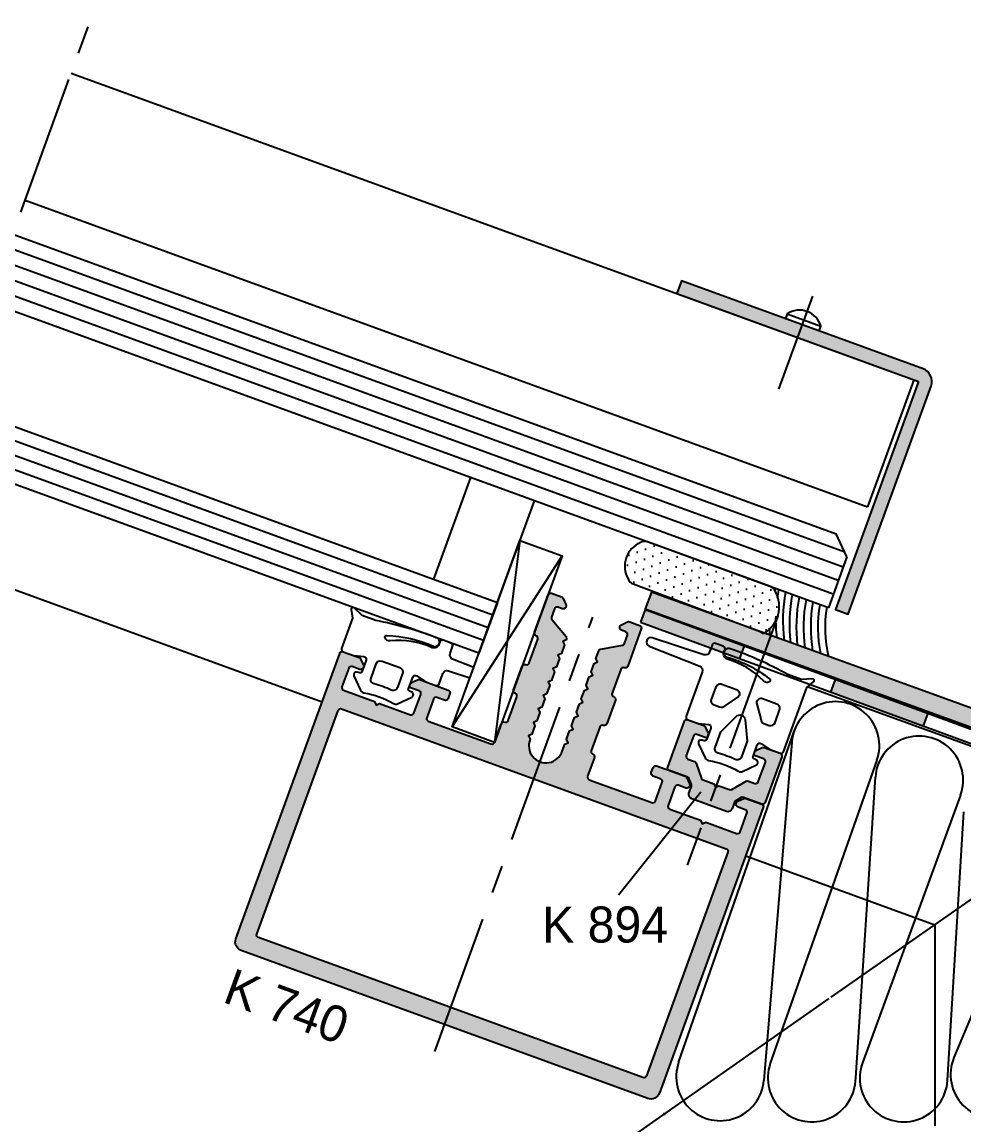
# Model space of a CAD drawing. Header units: millimetres. Extents: x -153 to 2280, y 0 to 724.
# Drawn here: x 1882.1 to 1934.3, y 485.1 to 546.2 of the extents above; entities that cross this region are included whole.
import ezdxf
from ezdxf.enums import TextEntityAlignment as Align

# ---------------------------------------------------------------- set-up
doc = ezdxf.new("R2010")
doc.units = ezdxf.units.MM
doc.header["$LTSCALE"] = 0.025
doc.header["$MEASUREMENT"] = 0
doc.linetypes.add('CENTER', pattern=[2, 1.25, -0.25, 0.25, -0.25])
for name, color, linetype in [('ASSI', 1, 'CENTER'), ('FILL', 253, 'Continuous'), ('FINE', 7, 'Continuous'), ('GOMMA', 80, 'Continuous'), ('GROSSA', 8, 'Continuous'), ('TESTO', 2, 'Continuous'), ('TRATTEGGI', 140, 'Continuous'), ('VETRO', 140, 'Continuous'), ('VITERIA', 40, 'Continuous')]:
    doc.layers.add(name, color=color, linetype=linetype)
doc.styles.add('Aluk Text', font='GOTHIC.TTF')

msp = doc.modelspace()

# ---------------------------------------------------------------- hatches: boundary and pattern name
at = {"layer": 'FILL'}
h = msp.add_hatch(color=256, dxfattribs=at)
edge = h.paths.add_edge_path()
edge.add_line((1931.814446099061, 526.2894220679142), (1927.214593763752, 513.6514316438299))
edge.add_line((1927.214593763752, 513.6514316438299), (1927.919363229342, 513.3949165363356))
edge.add_line((1927.919363229342, 513.3949165363356), (1932.51921556465, 526.0329069604202))
edge.add_arc((1931.814446099061, 526.2894220679143), 0.7500000000000399, 340.0000000000022, 430.0000000000036)
edge.add_line((1932.070961206555, 526.9941915335038), (1918.680341360356, 531.8679785758947))
edge.add_line((1918.680341360356, 531.8679785758947), (1918.423826252862, 531.163209110305))
edge.add_line((1918.423826252862, 531.163209110305), (1931.814446099061, 526.2894220679142))
h = msp.add_hatch(dxfattribs=at)
h.set_pattern_fill('DOTS', color=256, scale=8, angle=20, style=0)
h.set_pattern_definition([(20, (744.453742199094, 630.4080862670376), (0.06391308353364275, 0.5553513462243714), [0, -0.5])])
edge = h.paths.add_edge_path()
edge.add_line((1915.987851244774, 515.0633375945101), (1923.04463038039, 512.4185952281179))
edge.add_arc((1923.204353446351, 512.5111851427416), 0.1846194737557943, 210.1004542263171, 289.8995457736939)
edge.add_arc((1922.397760581761, 513.8025939313734), 1.70357017517831, 300.6877381092516, 389.384691355501)
edge.add_arc((1923.452081695076, 514.4825758106791), 0.4574642976632673, 19.92651458653392, 69.9999999999584)
edge.add_line((1923.60854369973, 514.9124516354663), (1916.796620858905, 517.3917887876445))
edge.add_arc((1916.640158854252, 516.9619129628572), 0.4574642976632607, 70.00000000002089, 120.0734854134452)
edge.add_arc((1916.945323691967, 516.0431712080084), 1.419092763202746, 112.1221294447426, 209.8286729753162)
edge.add_arc((1916.144313249427, 515.4932134192987), 0.4574642976646396, 199.9265145866477, 250.0000000000723)
h = msp.add_hatch(color=256, dxfattribs=at)
edge = h.paths.add_edge_path(flags=16)
edge.add_arc((1921.106808437789, 500.2328044380552), 0.149999999999965, -20.000000000005286, 69.99999999999972, ccw=False)
edge.add_line((1921.247762330907, 500.1815014165563), (1916.733096439008, 487.7775588221824))
edge.add_arc((1916.59214254589, 487.8288618436813), 0.1500000000000281, 249.99999999999, 339.99999999999693, ccw=False)
edge.add_line((1916.540839524391, 487.6879079505634), (1895.209817032551, 495.451765204056))
edge.add_arc((1895.26112005405, 495.5927190971738), 0.1499999999999553, 159.9999999999807, 249.99999999997812, ccw=False)
edge.add_line((1895.120166160932, 495.6440221186728), (1899.634832052831, 508.0479647130468))
edge.add_arc((1899.775785945949, 507.9966616915479), 0.1499999999999881, 69.9999999999863, 159.9999999999914, ccw=False)
edge.add_line((1899.827088967448, 508.1376155846658), (1921.158111459288, 500.3737583311731))
edge = h.paths.add_edge_path()
edge.add_line((1893.958160446984, 495.3752420584877), (1899.721199862022, 511.2090627187301))
edge.add_arc((1899.86215375514, 511.1577596972313), 0.1499999999999668, 69.99999999999721, 160.0000000000057, ccw=False)
edge.add_line((1899.913456776639, 511.2987135903492), (1900.794764383226, 510.9779438543191))
edge.add_arc((1900.743461361727, 510.8369899612013), 0.1499999999998654, 25.000000000011823, 70.00000000000898, ccw=False)
edge.add_line((1900.879407529783, 510.9003827004623), (1901.036076632178, 510.5644047261457))
edge.add_arc((1900.900130464122, 510.5010119868846), 0.1499999999998891, -19.999999999971124, 25.000000000031378, ccw=False)
edge.add_line((1901.04108435724, 510.4497089653859), (1901.028132750203, 510.414124717506))
edge.add_arc((1900.887178857085, 510.4654277390047), 0.1499999999999583, 249.9999999999902, 339.9999999999988, ccw=False)
edge.add_line((1900.835875835587, 510.3244738458869), (1900.413014156233, 510.4783829103835))
edge.add_arc((1900.361711134734, 510.3374290172655), 0.1500000000000439, 70.00000000002802, 160.0000000000322)
edge.add_line((1900.220757241616, 510.3887320387643), (1899.844535083958, 509.3550701558997))
edge.add_arc((1899.985488977076, 509.3037671344009), 0.1499999999999383, 159.999999999996, 250.000000000008)
edge.add_line((1899.934185955577, 509.1628132412831), (1901.649864711611, 508.5383572425237))
edge.add_line((1901.649864711611, 508.5383572425237), (1901.73877586013, 508.346369565097))
edge.add_line((1901.73877586013, 508.346369565097), (1901.930293051647, 508.436289673906))
edge.add_line((1901.930293051647, 508.436289673906), (1903.645971807681, 507.8118336751467))
edge.add_arc((1903.69727482918, 507.9527875682646), 0.1499999999999687, 249.99999999998, 339.9999999999895)
edge.add_line((1903.838228722298, 507.9014845467657), (1904.214450879956, 508.9351464296302))
edge.add_arc((1904.073496986838, 508.9864494511291), 0.1500000000000476, 339.9999999999765, 429.9999999999696)
edge.add_line((1904.124800008337, 509.1274033442471), (1903.701938328983, 509.2813124087436))
edge.add_arc((1903.753241350482, 509.4222663018614), 0.1499999999999601, 159.9999999999937, 250.0000000000048, ccw=False)
edge.add_line((1903.612287457365, 509.4735693233603), (1903.625239064402, 509.5091535712402))
edge.add_arc((1903.766192957519, 509.4578505497415), 0.1499999999998302, 115.0000000000004, 159.9999999999983, ccw=False)
edge.add_line((1903.702800218258, 509.5937967177967), (1904.038778192575, 509.7504658201921))
edge.add_arc((1904.102170931836, 509.6145196521366), 0.1499999999999943, 69.9999999999742, 114.9999999999828, ccw=False)
edge.add_line((1904.153473953335, 509.7554735452544), (1905.739551025511, 509.1781887017299))
edge.add_arc((1905.688248004013, 509.0372348086121), 0.1499999999999686, -20.000000000000284, 70.00000000001182, ccw=False)
edge.add_line((1905.829201897131, 508.9859317871133), (1905.726595854133, 508.7040240008774))
edge.add_arc((1905.585641961015, 508.7553270223763), 0.1499999999999225, 250.0000000000285, 340.0000000000285, ccw=False)
edge.add_line((1905.534338939516, 508.6143731292584), (1905.111477260162, 508.768282193755))
edge.add_arc((1905.060174238663, 508.6273283006371), 0.149999999999948, 69.99999999998582, 159.9999999999928)
edge.add_line((1904.919220345545, 508.678631322136), (1904.542998187887, 507.6449694392715))
edge.add_arc((1904.683952081005, 507.5936664177726), 0.1499999999999747, 159.9999999999895, 250.0000000000015)
edge.add_line((1904.632649059506, 507.4527125246548), (1908.109511756414, 506.1872379943498))
edge.add_arc((1908.160814777913, 506.3281918874676), 0.1499999999999529, 249.9999999999807, 339.9999999999807)
edge.add_line((1908.301768671031, 506.2768888659688), (1908.677990828689, 507.3105507488334))
edge.add_arc((1908.818944721807, 507.2592477273345), 0.149999999999982, 70.00000000000671, 160.0000000000136, ccw=False)
edge.add_arc((1908.921550764805, 507.5411555135703), 0.1499999999999796, 249.9999999999845, 339.9999999999825)
edge.add_line((1909.062504657923, 507.4898524920713), (1909.540755584502, 508.8038361136797))
edge.add_arc((1909.399801691384, 508.8551391351785), 0.1500000000000099, 340.0000000000002, 429.9999999999932)
edge.add_arc((1909.502407734381, 509.1370469214143), 0.1499999999999601, 160.0000000000048, 250.0000000000048, ccw=False)
edge.add_line((1909.361453841263, 509.1883499429131), (1909.840282041919, 510.5039196120135))
edge.add_arc((1909.981235935037, 510.4526165905147), 0.149999999999948, 69.99999999997891, 159.9999999999858, ccw=False)
edge.add_arc((1910.083841978035, 510.7345243767504), 0.1500000000000135, 250.0000000000122, 340.0000000000104)
edge.add_line((1910.224795871153, 510.6832213552516), (1910.703624071809, 511.9987910243518))
edge.add_arc((1910.562670178691, 512.0500940458506), 0.1500000000000646, 339.9999999999905, 429.9999999999784)
edge.add_arc((1910.665276221689, 512.3320018320865), 0.149999999999965, 159.9999999999946, 249.99999999999972, ccw=False)
edge.add_line((1910.524322328571, 512.3833048535853), (1911.277312589369, 514.4521285921965))
edge.add_line((1911.277312589369, 514.4521285921965), (1911.277223906955, 514.4521608699572))
edge.add_arc((1911.421082510405, 514.3948083608341), 0.1548696487026442, 71.85579808221439, 158.2641758462279, ccw=False)
edge.add_line((1911.469310410487, 514.5419772357462), (1912.021725599799, 514.3409145498803))
edge.add_arc((1911.9704225783, 514.1999606567622), 0.1500000000001629, 25.000000000035584, 69.99999999999841, ccw=False)
edge.add_line((1912.106368746356, 514.2633533960235), (1912.263037848751, 513.927375421707))
edge.add_arc((1912.106593292493, 513.8544241270474), 0.1726174689163824, -104.68393617731891, 25.000000000004093, ccw=False)
edge.add_line((1912.062837052159, 513.687444541448), (1911.827913896963, 513.7729495772794))
edge.add_arc((1911.776610875464, 513.6319956841616), 0.1499999999999675, 69.9999999999654, 159.9999999999826)
edge.add_line((1911.635656982346, 513.6832987056605), (1911.469967153702, 513.2280696428261))
edge.add_arc((1911.61092104682, 513.1767666213273), 0.1500000000000038, 160.0000000000224, 220.0000000000365)
edge.add_line((1911.496014380352, 513.0803484798741), (1912.275352939269, 512.1515689524376))
edge.add_line((1912.275352939269, 512.1515689524376), (1912.301400165919, 512.0038477894858))
edge.add_line((1912.301400165919, 512.0038477894858), (1912.285169727267, 511.9592550257829))
edge.add_line((1912.285169727267, 511.9592550257828), (1912.09291281265, 511.8696041541638))
edge.add_line((1912.09291281265, 511.8696041541638), (1912.18256368427, 511.677347239547))
edge.add_line((1912.18256368427, 511.677347239547), (1912.01255391269, 511.2102492310446))
edge.add_line((1912.01255391269, 511.2102492310446), (1911.820296998073, 511.1205983594256))
edge.add_line((1911.820296998073, 511.1205983594256), (1911.909947869692, 510.9283414448088))
edge.add_line((1911.909947869692, 510.9283414448088), (1911.740647898746, 510.4631935975198))
edge.add_line((1911.740647898746, 510.4631935975198), (1911.548390984129, 510.3735427259007))
edge.add_line((1911.548390984129, 510.3735427259007), (1911.638041855748, 510.1812858112841))
edge.add_line((1911.638041855748, 510.1812858112841), (1911.468741884802, 509.716137963995))
edge.add_line((1911.468741884802, 509.716137963995), (1911.276484970185, 509.626487092376))
edge.add_line((1911.276484970185, 509.626487092376), (1911.366135841804, 509.4342301777592))
edge.add_line((1911.366135841804, 509.4342301777592), (1911.196835870858, 508.9690823304702))
edge.add_line((1911.196835870858, 508.9690823304702), (1911.004578956241, 508.8794314588512))
edge.add_line((1911.004578956241, 508.8794314588512), (1911.09422982786, 508.6871745442344))
edge.add_line((1911.09422982786, 508.6871745442344), (1910.924929856914, 508.2220266969454))
edge.add_line((1910.924929856914, 508.2220266969454), (1910.732672942297, 508.1323758253264))
edge.add_line((1910.732672942297, 508.1323758253264), (1910.822323813916, 507.9401189107097))
edge.add_line((1910.822323813916, 507.9401189107097), (1910.65302384297, 507.4749710634206))
edge.add_line((1910.65302384297, 507.4749710634206), (1910.460766928353, 507.3853201918016))
edge.add_line((1910.460766928353, 507.3853201918016), (1910.550417799972, 507.1930632771848))
edge.add_line((1910.550417799972, 507.1930632771848), (1910.381117829026, 506.7279154298958))
edge.add_line((1910.381117829026, 506.7279154298958), (1910.188860914409, 506.6382645582768))
edge.add_line((1910.188860914409, 506.6382645582768), (1910.278883670075, 506.4452101357476))
edge.add_arc((1911.159642198998, 506.0883697512668), 0.9503002926792969, 157.9446100080815, 342.0553899919108)
edge.add_line((1912.063714953589, 505.7955846753614), (1912.199880772494, 506.1696971881037))
edge.add_line((1912.199880772494, 506.1696971881037), (1912.39213768711, 506.2593480597227))
edge.add_line((1912.39213768711, 506.2593480597227), (1912.302486815491, 506.4516049743394))
edge.add_line((1912.302486815491, 506.4516049743394), (1912.471786786438, 506.9167528216284))
edge.add_line((1912.471786786438, 506.9167528216284), (1912.664043701054, 507.0064036932474))
edge.add_line((1912.664043701054, 507.0064036932475), (1912.574392829435, 507.1986606078642))
edge.add_line((1912.574392829435, 507.1986606078642), (1912.743692800381, 507.6638084551532))
edge.add_line((1912.743692800381, 507.6638084551532), (1912.935949714998, 507.7534593267723))
edge.add_line((1912.935949714998, 507.7534593267723), (1912.846298843379, 507.9457162413891))
edge.add_line((1912.846298843379, 507.9457162413891), (1913.015598814325, 508.4108640886781))
edge.add_line((1913.015598814325, 508.4108640886781), (1913.207855728942, 508.5005149602971))
edge.add_line((1913.207855728942, 508.5005149602971), (1913.118204857323, 508.6927718749138))
edge.add_line((1913.118204857323, 508.6927718749138), (1913.287504828269, 509.1579197222028))
edge.add_line((1913.287504828269, 509.1579197222028), (1913.479761742886, 509.2475705938218))
edge.add_line((1913.479761742886, 509.2475705938218), (1913.390110871267, 509.4398275084387))
edge.add_line((1913.390110871267, 509.4398275084386), (1913.559410842213, 509.9049753557276))
edge.add_line((1913.559410842213, 509.9049753557277), (1913.75166775683, 509.9946262273467))
edge.add_line((1913.75166775683, 509.9946262273467), (1913.662016885211, 510.1868831419634))
edge.add_line((1913.662016885211, 510.1868831419634), (1913.831316856157, 510.6520309892525))
edge.add_line((1913.831316856157, 510.6520309892525), (1914.023573770774, 510.7416818608716))
edge.add_line((1914.023573770774, 510.7416818608716), (1913.933922899155, 510.9339387754882))
edge.add_line((1913.933922899155, 510.9339387754882), (1914.086816145412, 511.354009517167))
edge.add_arc((1914.22777003853, 511.3027064956682), 0.1500000000000488, 100.00000000003888, 160.0000000000229, ccw=False)
edge.add_line((1914.20172281188, 511.45042765862), (1915.395738756613, 511.6609648850726))
edge.add_arc((1915.369691529963, 511.8086860480244), 0.1499999999998509, 280.000000000003, 340.0000000000466)
edge.add_line((1915.510645423081, 511.7573830265256), (1915.676335251726, 512.21261208936))
edge.add_arc((1915.535381358608, 512.2639151108589), 0.1499999999999953, 340.0000000000155, 430.0000000000155)
edge.add_line((1915.586684380107, 512.4048690039767), (1915.35176122491, 512.4903740398082))
edge.add_arc((1915.426988519144, 512.6464098922274), 0.1732233616979954, 115.42337010285709, 244.2605660744428, ccw=False)
edge.add_line((1915.352623114185, 512.8028583488615), (1915.688601088502, 512.9595274512567))
edge.add_arc((1915.751993827763, 512.8235812832011), 0.1500000000001291, 70.00000000001182, 114.99999999996481, ccw=False)
edge.add_line((1915.803296849261, 512.964535176319), (1916.355712038574, 512.763472490453))
edge.add_arc((1916.304302504709, 512.6222259570497), 0.1503114212912097, -19.883438616866783, 69.99999999555678, ccw=False)
edge.add_line((1916.445653332279, 512.5711038784932), (1915.692631742893, 510.5021940652942))
edge.add_arc((1915.551677849775, 510.553497086793), 0.1499999999999614, 249.9999999999826, 339.99999999998766, ccw=False)
edge.add_arc((1915.449071806778, 510.2715893005573), 0.1500000000000038, 70.00000000002245, 160.0000000000224)
edge.add_line((1915.30811791366, 510.3228923220561), (1914.829289713004, 509.0073226529558))
edge.add_arc((1914.970243606122, 508.956019631457), 0.1499999999999735, 160.0000000000067, 250.0000000000085)
edge.add_arc((1914.867637563124, 508.6741118452213), 0.149999999999965, -20.000000000007276, 69.99999999999972, ccw=False)
edge.add_line((1915.008591456242, 508.6228088237224), (1914.529763255586, 507.307239154622))
edge.add_arc((1914.388809362468, 507.3585421761209), 0.1499999999999832, 250.0000000000034, 339.9999999999965, ccw=False)
edge.add_arc((1914.28620331947, 507.0766343898852), 0.1499999999999516, 69.99999999999787, 159.9999999999979)
edge.add_line((1914.145249426352, 507.127937411384), (1913.666998499774, 505.8139537897756))
edge.add_arc((1913.807952392892, 505.7626507682768), 0.1499999999999516, 159.9999999999979, 249.9999999999978)
edge.add_arc((1913.705346349894, 505.4807429820411), 0.1499999999999832, -19.999999999996476, 69.99999999999648, ccw=False)
edge.add_line((1913.846300243012, 505.4294399605423), (1913.470078085353, 504.3957780776776))
edge.add_arc((1913.611031978471, 504.3444750561788), 0.1499999999999516, 159.9999999999979, 249.9999999999978)
edge.add_line((1913.559728956972, 504.2035211630609), (1917.03659165388, 502.9380466327559))
edge.add_arc((1917.087894675379, 503.0790005258738), 0.1499999999999565, 249.9999999999928, 339.9999999999997)
edge.add_line((1917.228848568497, 503.0276975043749), (1917.605070726155, 504.0613593872396))
edge.add_arc((1917.464116833037, 504.1126624087384), 0.150000000000005, 340.0000000000053, 429.9999999999863)
edge.add_line((1917.515419854537, 504.2536163018563), (1917.092558175183, 504.4075253663528))
edge.add_arc((1917.143861196681, 504.5484792594707), 0.1499999999999832, 160.0000000000016, 249.9999999999965, ccw=False)
edge.add_line((1917.002907303564, 504.5997822809695), (1917.105513346561, 504.8816900672053))
edge.add_arc((1917.246467239679, 504.8303870457064), 0.1500000000000196, 69.99999999997277, 159.99999999999, ccw=False)
edge.add_line((1917.297770261178, 504.9713409388243), (1918.883847333355, 504.3940560952999))
edge.add_arc((1918.832544311856, 504.2531022021819), 0.1500000000000974, 24.99999999997658, 69.99999999997192, ccw=False)
edge.add_line((1918.968490479911, 504.316494941443), (1919.125159582307, 503.9805169671265))
edge.add_arc((1918.989213414251, 503.9171242278654), 0.1499999999999144, -19.99999999996129, 25.000000000032912, ccw=False)
edge.add_line((1919.130167307369, 503.8658212063667), (1919.117215700332, 503.8302369584868))
edge.add_arc((1918.976261807214, 503.8815399799856), 0.1499999999999735, 249.99999999999972, 340.0000000000067, ccw=False)
edge.add_line((1918.924958785715, 503.7405860868678), (1918.502097106362, 503.8944951513644))
edge.add_arc((1918.450794084863, 503.7535412582464), 0.1500000000000354, 70.00000000002107, 160.0000000000141)
edge.add_line((1918.309840191745, 503.8048442797452), (1917.933618034087, 502.7711823968807))
edge.add_arc((1918.074571927204, 502.7198793753819), 0.1500000000000221, 160.0000000000192, 250.0000000000243)
edge.add_line((1918.023268905706, 502.578925482264), (1919.73894766174, 501.9544694835047))
edge.add_line((1919.73894766174, 501.9544694835047), (1919.827858810259, 501.762481806078))
edge.add_line((1919.827858810259, 501.7624818060779), (1920.019376001776, 501.852401914887))
edge.add_line((1920.019376001776, 501.852401914887), (1921.73505475781, 501.2279459161276))
edge.add_arc((1921.786357779309, 501.3688998092454), 0.1499999999999577, 249.9999999999756, 339.9999999999909)
edge.add_line((1921.927311672427, 501.3175967877465), (1922.303533830085, 502.3512586706111))
edge.add_arc((1922.162579936967, 502.40256169211), 0.150000000000016, 339.9999999999779, 429.9999999999831)
edge.add_line((1922.213882958466, 502.5435155852279), (1921.791021279112, 502.6974246497244))
edge.add_arc((1921.842324300611, 502.8383785428423), 0.1500000000000476, 159.9999999999835, 249.99999999997658, ccw=False)
edge.add_line((1921.701370407493, 502.8896815643412), (1921.71432201453, 502.9252658122211))
edge.add_arc((1921.855275907648, 502.8739627907222), 0.1499999999999359, 114.99999999996271, 159.9999999999668, ccw=False)
edge.add_line((1921.791883168387, 503.0099089587777), (1922.127861142704, 503.1665780611728))
edge.add_arc((1922.191253881965, 503.0306318931173), 0.150000000000099, 70.00000000003541, 115.00000000003001, ccw=False)
edge.add_line((1922.242556903464, 503.1715857862353), (1923.123864510051, 502.8508160502051))
edge.add_arc((1923.072561488552, 502.7098621570873), 0.1499999999999735, -20.000000000000284, 70.00000000000671, ccw=False)
edge.add_line((1923.21351538167, 502.6585591355885), (1917.450475966632, 486.8247384753458))
edge.add_arc((1916.980629656239, 486.9957485470087), 0.5000000000000048, 249.9999999999933, 339.9999999999932, ccw=False)
edge.add_line((1916.809619584576, 486.5259022366158), (1894.256996685715, 494.7343856764318))
edge.add_arc((1894.428006757377, 495.2042319868248), 0.5000000000000449, 159.9999999999861, 249.9999999999854, ccw=False)
for points in [[(1973.192941607166, 493.3506850609098), (1973.192941607168, 474.04843157525, -0.7833818501781149), (1970.836219673228, 473.4673407381709), (1968.41680798406, 478.0752536715288), (1969.302185531212, 478.5401263411918), (1971.72159722038, 473.9322134078354, 0.7833818501780986), (1972.192941607168, 474.0484315752512), (1972.192941607166, 493.3506850609101, 0.3155612477178906), (1972.028222291631, 493.5856897520486), (1916.667966425448, 513.6753333291591), (1917.009986568774, 514.6150259499449), (1972.369345029491, 494.5257085166033, -0.3155612477178978)], [(1927.220596141123, 509.7708133834714), (1926.96229746923, 509.0666956404069), (1932.090317012343, 507.1855320843483), (1932.348615684236, 507.8896498274128)]]:
    msp.add_hatch(color=256, dxfattribs=at).paths.add_polyline_path(points)
h = msp.add_hatch(color=256, dxfattribs=at)
h.paths.add_polyline_path([(1920.314474200144, 511.5053842522155), (1920.375433887093, 511.6728696156051, -0.4142135623730466), (1920.56769080171, 511.7625204872242), (1920.990552481064, 511.6086114227277, -0.4142135623730951), (1921.080203352683, 511.4163545081109), (1921.028900331184, 511.275400614993, 0.02516186924599589), (1921.020018930526, 511.2465621040537), (1921.038990390335, 511.2396026105306, -0.528972246078965), (1921.383325688774, 511.4682222679257, -0.008505029043467954), (1922.020437477302, 511.2349812975023), (1922.163820778011, 511.6258417124951), (1916.65692910174, 513.6459907859274), (1916.398630429847, 512.9418730428629)])
h.paths.add_polyline_path([(1921.357945553132, 511.4770079865851, 0.4950567080195781), (1921.038990390335, 511.2396026105306), (1921.905522106118, 510.9217239694305), (1922.020437477302, 511.2349812975023, 0.008841711607491603)])
h.paths.add_polyline_path([(1921.018594200051, 511.2470847524224), (1921.080203352683, 511.4163545081109, 0.4142135623730951), (1920.990552481064, 511.6086114227277), (1920.56769080171, 511.7625204872242, 0.4142135623730466), (1920.375433887093, 511.6728696156051), (1920.314474200144, 511.5053842522155)], flags=17)
h = msp.add_hatch(color=256, dxfattribs=at)
edge = h.paths.add_edge_path()
edge.add_arc((1919.932797313546, 504.3315228570192), 0.1500000000005734, 200.0000000001467, 250.0000000001417)
edge.add_line((1919.881494292048, 504.1905689639007), (1920.47355124679, 503.9750778553841))
edge.add_line((1920.47355124679, 503.9750778553841), (1920.563471355599, 503.7835606638675))
edge.add_line((1920.563471355599, 503.7835606638675), (1920.755459033026, 503.8724718123865))
edge.add_line((1920.755459033026, 503.8724718123865), (1921.347515987768, 503.65698070387))
edge.add_arc((1921.398819009267, 503.7979345969882), 0.1500000000003073, 250.0000000000531, 300.0000000000517)
edge.add_line((1921.473819009267, 503.6680307864203), (1922.257081425762, 504.1202475534299))
edge.add_arc((1922.332081425762, 503.9903437428624), 0.1499999999997567, 69.99999999996999, 119.9999999999672, ccw=False)
edge.add_line((1922.383384447261, 504.13129763598), (1922.744014180621, 504.0000391474459))
edge.add_arc((1922.795317202119, 504.1409930405639), 0.150000000000067, 250.0000000000197, 340.0000000000197)
edge.add_line((1922.936271095237, 504.0896900190651), (1923.329594260062, 505.1703365329686))
edge.add_arc((1923.188640366944, 505.2216395544674), 0.150000000000067, 340.0000000000197, 430.0000000000197)
edge.add_line((1923.239943388442, 505.3625934475854), (1922.77009707805, 505.5336035192483))
edge.add_arc((1922.804299092382, 505.627572781327), 0.1000000000000447, 160.0000000000197, 250.0000000000197, ccw=False)
edge.add_line((1922.710329830304, 505.6617747956595), (1922.747465913606, 505.7638053459782))
edge.add_arc((1922.841435175684, 505.7296033316456), 0.09999999999994753, 114.99999999997951, 159.9999999999821, ccw=False)
edge.add_line((1922.79917334951, 505.8202341103492), (1923.15392157268, 505.9856559235304))
edge.add_arc((1923.217314311941, 505.8497097554752), 0.1499999999997959, 70.00000000009243, 115.00000000009001, ccw=False)
edge.add_line((1923.26861733344, 505.990663648593), (1924.149924940028, 505.6698939125627))
edge.add_arc((1924.098621918529, 505.5289400194447), 0.150000000000067, -19.999999999980275, 70.00000000001972, ccw=False)
edge.add_line((1924.239575811647, 505.4776369979459), (1923.316121424667, 502.9404669218241))
edge.add_arc((1923.175167531549, 502.9917699433227), 0.1499999999997755, 250.0000000000716, 340.00000000007157, ccw=False)
edge.add_line((1923.123864510051, 502.8508160502049), (1922.106737404145, 503.2210200412201))
edge.add_arc((1922.055434382646, 503.0800661481018), 0.1500000000003073, 70.00000000005309, 120.0000000000517)
edge.add_line((1921.980434382646, 503.2099699586697), (1921.687268162902, 503.0407103627833))
edge.add_arc((1921.762268162903, 502.9108065522151), 0.1500000000004688, 119.9999999999606, 159.9999999999604)
edge.add_line((1921.621314269784, 502.9621095737143), (1921.48769409525, 502.5949911613984))
edge.add_arc((1921.252770940054, 502.6804961972299), 0.2500000000000485, 249.99999999998738, 339.99999999998323, ccw=False)
edge.add_line((1921.167265904222, 502.4455730420334), (1919.240896031612, 503.1467143358509))
edge.add_arc((1919.326401067443, 503.3816374910475), 0.2500000000001165, 160.0000000000208, 250.0000000000166, ccw=False)
edge.add_line((1919.091477912246, 503.4671425268789), (1919.225098086781, 503.8342609391948))
edge.add_arc((1919.084144193663, 503.8855639606936), 0.1499999999999334, 340.0000000000011, 379.9999999999989)
edge.add_line((1919.225098086781, 503.9368669821924), (1919.109317704292, 504.2549709686959))
edge.add_arc((1918.968363811174, 504.203667947197), 0.1500000000001762, 19.9999999999998, 70.00000000000021)
edge.add_line((1919.019666832673, 504.3446218403151), (1918.002539726767, 504.71482583133))
edge.add_arc((1918.053842748266, 504.855779724448), 0.1500000000000621, 160.0000000000178, 250.00000000002478, ccw=False)
edge.add_line((1917.912888855148, 504.9070827459468), (1918.836343242127, 507.4442528220686))
edge.add_arc((1918.977297135245, 507.3929498005697), 0.149999999999999, 69.99999999996402, 159.999999999964, ccw=False)
edge.add_line((1919.028600156744, 507.5339036936875), (1919.909907763331, 507.2131339576574))
edge.add_arc((1919.858604741833, 507.0721800645391), 0.1500000000003558, 25.000000000127386, 70.00000000012909, ccw=False)
edge.add_line((1919.994550909888, 507.1355728038006), (1920.159972723069, 506.7808245806305))
edge.add_arc((1920.069341944366, 506.7385627544562), 0.1000000000000631, -19.999999999908027, 25.00000000009061, ccw=False)
edge.add_line((1920.163311206444, 506.7043607401238), (1920.126175123143, 506.6023301898049))
edge.add_arc((1920.032205861064, 506.6365322041378), 0.1000000000002681, 249.9999999998584, 339.9999999998583, ccw=False)
edge.add_line((1919.998003846731, 506.542562942059), (1919.528157536338, 506.7135730137218))
edge.add_arc((1919.476854514839, 506.5726191206039), 0.149999999999999, 69.99999999996402, 159.999999999964)
edge.add_line((1919.335900621722, 506.6239221421029), (1918.942577456897, 505.5432756281989))
edge.add_arc((1919.083531350015, 505.4919726067002), 0.1500000000001944, 160.000000000124, 250.0000000001343)
edge.add_line((1919.032228328516, 505.3510187135821), (1919.392858061875, 505.2197602250483))
edge.add_arc((1919.341555040377, 505.0788063319308), 0.1499999999995741, 19.99999999992201, 69.99999999993378, ccw=False)
edge.add_line((1919.482508933494, 505.1301093534294), (1919.791843420428, 504.2802198355198))

# ---------------------------------------------------------------- linework, layer by layer
at = {"layer": 'ASSI', "ltscale": 250}
for p, q in [((1860.650756607108, 476.9590121118509), (1885.861501873066, 546.2249654576899)), ((1924.076372505237, 525.861345949966), (1925.953035826692, 531.0174360495827)), ((1904.989836949297, 489.1369691452815), (1913.752830765931, 513.2130967833037)), ((1924.0234010413, 513.2896393482329), (1918.993355248708, 499.4697021142624))]:
    msp.add_line(p, q, dxfattribs=at)
at = {"layer": 'FINE'}
for p, q in [((1884.829815059765, 543.3904292341978), (1931.564456224276, 526.3804109412038)), ((1882.265160065996, 536.3440975501267), (1928.999801230507, 519.3340792571325)), ((1931.564456224276, 526.3804109412038), (1928.999801230507, 519.3340792571325)), ((1875.254126933896, 517.0814423326315), (1898.746442453544, 508.5309387494901)), ((1909.714758695648, 517.4685580529276), (1908.301768671031, 506.2768888659684)), ((1905.952537119066, 507.1319392242826), (1912.063990247613, 516.6135076946134)), ((1921.905522106118, 510.9217239694305), (1922.163820778011, 511.6258417124951)), ((1926.96229746923, 509.0666956404069), (1927.220596141123, 509.7708133834714)), ((1925.695471051527, 509.3640722221946), (1942.72596633865, 503.1654788628709)), ((1932.090317012343, 507.1855320843483), (1932.348615684236, 507.8896498274128)), ((1918.518059382399, 488.530209951894), (1924.916056853226, 506.897610160499)), ((1919.75346597232, 503.5083729502608), (1915.178519921908, 497.8084126111899)), ((1926.97596633865, 492.137210136068), (1942.72596633865, 503.1654788628709)), ((1922.238757973192, 499.9804351663486), (1932.725966338649, 496.1634034807744)), ((1932.725966338649, 496.1634034807744), (1932.72596633865, 485.0031494429297)), ((1892.72596633865, 468.1551019523856), (1926.875076634093, 492.0665664044096)), ((1917.785349529113, 485.6386766938842), (1917.666583148187, 485.6819041213727)), ((1917.72596633865, 485.5970961362787), (1917.72596633865, 485.7234846789775))]:
    msp.add_line(p, q, dxfattribs=at)
for points in [[(1931.814446099061, 526.2894220679142), (1927.214593763752, 513.6514316438299), (1927.919363229342, 513.3949165363356), (1932.51921556465, 526.0329069604201, 0.4142135623731075), (1932.070961206555, 526.9941915335038), (1918.680341360356, 531.8679785758947), (1918.423826252862, 531.163209110305)], [(1915.987851244774, 515.0633375945101), (1923.04463038039, 512.4185952281177, 0.3629777913948463), (1923.267192763566, 512.3375891453746, 0.4075680301928123), (1923.88215783853, 514.6384863442192, 0.2220310861852639), (1923.60854369973, 514.9124516354663), (1916.796620858905, 517.3917887876445, 0.2220310861852638), (1916.410918773621, 517.3577949769331, 0.4541807800013525), (1915.714237105972, 515.3373028857574, 0.2220310861852638)], [(1972.192941607166, 493.3506850609099), (1972.192941607168, 474.0484315752512, -0.7833818501781071), (1971.72159722038, 473.9322134078354), (1969.302185531212, 478.5401263411918), (1968.41680798406, 478.0752536715288), (1970.836219673228, 473.4673407381708, 0.7833818501781211), (1973.192941607168, 474.0484315752501), (1973.192941607166, 493.3506850609097, 0.3152987888789604), (1972.370466786324, 494.525300836892), (1917.009986568774, 514.6150259499449), (1916.667966425448, 513.6753333291591), (1972.028446642998, 493.5856082161063, -0.3152987888789546)]]:
    msp.add_lwpolyline(points, format="xyb", close=True, dxfattribs=at)
msp.add_lwpolyline([(1908.301768671031, 506.2768888659684), (1905.952537119066, 507.1319392242826), (1909.714758695648, 517.4685580529276), (1912.063990247613, 516.6135076946134)], close=True, dxfattribs=at)
for centre, radius, start, end in [((1932.254386240276, 513.2183197250652), 8.737156366805623, 168.988690975117, 169.0297737242), ((1932.635165454526, 513.0797274252509), 8.737156366805623, 168.988690975117, 172.1874871339682), ((1932.635165454526, 513.0797274252509), 8.337156366805623, 169.4237890394842, 187.9016578793443), ((1933.3972287082, 512.8023590842854), 8.737156366805623, 168.988690975117, 186.5213777792741), ((1933.77800792245, 512.6637667844711), 8.737156366805623, 168.988690975117, 186.5213777792741), ((1933.77800792245, 512.6637667844711), 8.337156366805623, 169.4237890394842, 187.9016578793443), ((1933.77800792245, 512.6637667844711), 7.937156366805623, 169.9033773766683, 189.4417471038496), ((1933.77800792245, 512.6637667844711), 7.537156366805623, 170.4346887472707, 191.1730459605475), ((1932.635165454526, 513.0797274252509), 8.737156366805623, 178.7452799707198, 186.5213777792741), ((1933.77800792245, 512.6637667844711), 7.137156366805622, 171.0266242069879, 193.136443270381), ((1932.254386240276, 513.2183197250652), 8.737156366805623, 183.9719506953546, 186.5213777792773)]:
    msp.add_arc(centre, radius, start, end, dxfattribs=at)
at = {"layer": 'GOMMA'}
for p, q in [((1916.65692910174, 513.6459907859276), (1916.398630429847, 512.941873042863)), ((1916.65692910174, 513.6459907859276), (1942.938933154988, 504.0046959762083)), ((1916.398630429847, 512.9418730428629), (1942.680634483095, 503.3005782331438))]:
    msp.add_line(p, q, dxfattribs=at)
msp.add_lwpolyline([(1907.15094171544, 510.4245287921925), (1905.982329290128, 510.8910016961942, -0.4052432957209562), (1905.840087284517, 511.2086924432818), (1905.979482789855, 511.5916784465722, 0.4142135623730672), (1905.889831918236, 511.7839353611891), (1905.466970238882, 511.9378444256856, 0.4142135623730916), (1905.274713324266, 511.8481935540666), (1905.223410302767, 511.7072396609486, -0.414213562373095), (1904.838896473533, 511.5279379177106, 0.1286776343090358), (1902.52670788392, 511.9082736672169, -0.3865361286483825), (1902.233600833961, 512.073136624249, -0.522670335346423), (1902.331994285979, 512.2046025020383, -0.0977940455191428), (1904.91737051048, 511.6085838609204, 1.011468768470314), (1905.075848096469, 512.0827698451084, 0.04380891343036498), (1901.72019517807, 513.0355145791932), (1900.961536540622, 513.3116437411933), (1900.521201825185, 513.7291487341432, 0.7195149494985378), (1900.353759219949, 513.6401343586537), (1900.433022860335, 513.1647803332445), (1899.82380590502, 511.4909705049658, 0.414213562373095), (1899.913456776639, 511.2987135903491), (1900.477926966794, 511.0932632430021, 0.06554346281524528), (1900.51615662688, 511.0847879314063), (1901.054161282994, 511.0377186230722, -0.4931454260313073), (1901.182041814699, 510.8369863968596), (1900.946460418383, 510.1897318300361, -0.3888787318529617), (1900.826609251794, 510.1273412617397), (1900.68371641858, 510.1656292810036, 0.6370702608074451), (1900.508947393759, 509.9573476677992), (1900.87666962488, 509.1687647983347, 0.2448502030393978), (1901.059975540276, 509.0281926027452, -0.08777722502794418), (1902.69703447374, 508.4323518792246, 0.2448502030393947), (1902.927813017212, 508.4222096573142), (1903.716395886676, 508.7899318884353, 0.6370702608069492), (1903.716395886677, 509.0618242245462), (1903.582322561449, 509.1243436428542, -0.3888787318529617), (1903.530615125545, 509.2491764358904), (1903.766196521861, 509.8964310027139, -0.4931454260313065), (1903.993186880431, 509.9680007878584), (1904.451754437693, 509.6469083274855), (1905.034781559922, 509.4347038092243, 0.4142135623730882), (1905.227038474538, 509.5243546808433), (1905.434838008542, 510.095279208291, -0.4052432957209554), (1905.748009382459, 510.2472130409439), (1906.943061439976, 509.8533824294035)], format="xyb", dxfattribs=at)
for points in [[(1920.1693046631, 507.2729087264106, -0.4931454260313097), (1920.297185194805, 507.0721765001979), (1920.061603798489, 506.4249219333745, -0.3888787318529617), (1919.9417526319, 506.3625313650782), (1919.798859798686, 506.4008193843421, 0.6370702608074126), (1919.624090773865, 506.1925377711376), (1919.9851722581, 505.418196029327, 0.245419911510869), (1920.169007576468, 505.2775313847876, -0.08886043818028098), (1921.825953994246, 504.6744522089427, 0.245419911510869), (1922.057197508961, 504.6640405133658), (1922.831539252529, 505.0251219984204, 0.6370702608073866), (1922.831539252529, 505.2970143345314), (1922.697465941555, 505.3595337461927, -0.3888787318529379), (1922.64575850565, 505.4843665392289), (1922.881339901967, 506.1316211060524, -0.4931454260312896), (1923.108330260538, 506.2031908911968), (1923.550721305919, 505.8934253463842, 0.06554346281524528), (1923.585454749873, 505.8753442599096), (1924.149924940028, 505.6698939125627, 0.4142135623730882), (1924.342181854644, 505.7595447841817), (1925.635439096611, 509.3127398540321), (1926.001710245618, 509.625932477772, 0.7195149494985749), (1925.930659105984, 509.801751477453), (1925.324976107661, 509.7649657968269), (1924.566317470213, 510.041094958827, 0.04380891343036632), (1921.383325688774, 511.4682222679257, 1.011468768470285), (1921.199925687557, 511.0031073010469, -0.09779404551914772), (1923.56355217536, 509.7978362655833, -0.5226703353464227), (1923.554421295179, 509.6338814686112, -0.3865361286483857), (1923.223916402242, 509.6959946965262, 0.128677634309053), (1921.208202074422, 510.8908867857596, -0.414213562373095), (1921.028900331184, 511.275400614993), (1921.080203352683, 511.4163545081109, 0.414213562373095), (1920.990552481064, 511.6086114227277), (1920.56769080171, 511.7625204872242, 0.4142135623730466), (1920.375433887093, 511.6728696156051), (1920.236038381755, 511.2898836123146, -0.4052432957209716), (1919.922867007838, 511.1379497796618), (1917.057660944934, 512.082181329112, 0.9697392325154702), (1916.886731576628, 511.6125567493714), (1919.688547100169, 510.4941611244114, -0.4052432957209527), (1919.83078910578, 510.1764703773238), (1918.938949285126, 507.7261606083043, 0.4142135623730881), (1919.028600156745, 507.5339036936876), (1919.611627278973, 507.3216991754264)], [(1901.745857387171, 510.6317743108641, -0.4142135623730276), (1902.066285578199, 510.7811924302292), (1903.052962830024, 510.4220712797373, -0.4142135623730981), (1903.202380949389, 510.1016430887094), (1902.915493818406, 509.3134271744015, -0.4410091218320271), (1902.574158739219, 509.1727099689905, 0.04533686841581869), (1901.629996820733, 509.5163568036473, -0.4410091218321683), (1901.458970256188, 509.8435583965561)], [(1920.788483107139, 508.2235808995462), (1920.489787218766, 508.3322973120117, -0.4142135623730941), (1920.340369099401, 508.6527255030396), (1920.596884206895, 509.3574949686291, -0.4142135623731153), (1920.917312397923, 509.5069130879941), (1921.724747430161, 509.2130307701559, -0.5050829045456721), (1921.838400614712, 508.8269917545937), (1921.073146363353, 508.307388194377, -0.3288304544284983)], [(1923.245092347947, 507.3294482586688), (1923.54378823632, 507.2207318462033, 0.4142135623730941), (1923.864216427348, 507.3701499655684), (1924.120731534842, 508.0749194311579, 0.4142135623731153), (1923.971313415477, 508.3953476221858), (1923.16387838324, 508.6892299400239, 0.5050829045456721), (1922.828673896713, 508.4665617561564), (1923.080897933083, 507.5766263851942, 0.3288304544284983)], [(1921.659576828518, 505.3262305070476, 0.04533686841581842), (1920.715414910031, 505.6698773417045, -0.4410091218320485), (1920.544388345486, 505.9970789346133), (1920.861000767277, 506.8669644142024), (1921.702778961987, 507.7087426198314, -0.6370702608074954), (1922.213769405771, 507.5227573082997), (1922.317524329495, 506.3368331920477), (1922.000911907704, 505.4669477124586, -0.4410091218321674)]]:
    msp.add_lwpolyline(points, format="xyb", close=True, dxfattribs=at)
at = {"layer": 'GROSSA'}
for points in [[(1893.958160446984, 495.3752420584877), (1899.721199862022, 511.2090627187301, -0.4142135623731228), (1899.913456776639, 511.2987135903492), (1900.794764383226, 510.9779438543191, -0.1989123673796406), (1900.879407529783, 510.9003827004623), (1901.036076632178, 510.5644047261457, -0.1989123673796712), (1901.04108435724, 510.4497089653859), (1901.028132750203, 510.4141247175059, -0.4142135623731504), (1900.835875835587, 510.3244738458869), (1900.413014156233, 510.4783829103835, 0.4142135623731228), (1900.220757241616, 510.3887320387643), (1899.844535083958, 509.3550701558997, 0.4142135623731505), (1899.934185955577, 509.1628132412831), (1901.649864711611, 508.5383572425237), (1901.73877586013, 508.346369565097), (1901.930293051647, 508.436289673906), (1903.645971807681, 507.8118336751467, 0.4142135623731504), (1903.838228722298, 507.9014845467657), (1904.214450879956, 508.9351464296302, 0.4142135623730673), (1904.124800008337, 509.1274033442471), (1903.701938328983, 509.2813124087436, -0.4142135623731505), (1903.612287457365, 509.4735693233603), (1903.625239064402, 509.5091535712402, -0.1989123673796406), (1903.702800218258, 509.5937967177967), (1904.038778192575, 509.7504658201921, -0.1989123673796898), (1904.153473953335, 509.7554735452544), (1905.739551025511, 509.17818870173, -0.4142135623731228), (1905.829201897131, 508.9859317871133), (1905.726595854133, 508.7040240008775, -0.414213562373095), (1905.534338939516, 508.6143731292584), (1905.111477260162, 508.768282193755, 0.4142135623731228), (1904.919220345545, 508.678631322136), (1904.542998187887, 507.6449694392715, 0.4142135623731227), (1904.632649059506, 507.4527125246548), (1908.109511756414, 506.1872379943498, 0.4142135623730807), (1908.301768671031, 506.2768888659688), (1908.677990828689, 507.3105507488334, -0.4142135623731227), (1908.870247743306, 507.4002016204524), (1908.870247743306, 507.4002016204524, 0.4142135623730948), (1909.062504657923, 507.4898524920713), (1909.540755584502, 508.8038361136797, 0.4142135623730673), (1909.451104712883, 508.9960930282965, -0.414213562373095), (1909.361453841263, 509.1883499429131), (1909.840282041919, 510.5039196120135, -0.4142135623731227), (1910.032538956536, 510.5935704836324), (1910.032538956536, 510.5935704836324, 0.414213562373095), (1910.224795871153, 510.6832213552516), (1910.703624071809, 511.9987910243518, 0.4142135623730673), (1910.61397320019, 512.1910479389686, -0.4142135623731226), (1910.524322328571, 512.3833048535853), (1911.277312589369, 514.4521285921965), (1911.277223906955, 514.4521608699573, -0.3959702946090459), (1911.469310410487, 514.5419772357462), (1912.021725599799, 514.3409145498803, -0.1989123673794912), (1912.106368746356, 514.2633533960235), (1912.263037848751, 513.927375421707, -0.6351331580346358), (1912.062837052159, 513.687444541448), (1911.827913896963, 513.7729495772794, 0.4142135623731616), (1911.635656982346, 513.6832987056605), (1911.469967153702, 513.228069642826, 0.267949192431177), (1911.496014380352, 513.0803484798741), (1912.275352939269, 512.1515689524376), (1912.301400165919, 512.0038477894858), (1912.285169727267, 511.9592550257828), (1912.09291281265, 511.8696041541638), (1912.18256368427, 511.677347239547), (1912.01255391269, 511.2102492310446), (1911.820296998073, 511.1205983594256), (1911.909947869692, 510.9283414448088), (1911.740647898746, 510.4631935975198), (1911.548390984129, 510.3735427259007), (1911.638041855748, 510.1812858112841), (1911.468741884802, 509.716137963995), (1911.276484970185, 509.626487092376), (1911.366135841804, 509.4342301777592), (1911.196835870858, 508.9690823304702), (1911.004578956241, 508.8794314588512), (1911.09422982786, 508.6871745442344), (1910.924929856914, 508.2220266969454), (1910.732672942297, 508.1323758253264), (1910.822323813916, 507.9401189107097), (1910.65302384297, 507.4749710634206), (1910.460766928353, 507.3853201918016), (1910.550417799972, 507.1930632771848), (1910.381117829026, 506.7279154298958), (1910.188860914409, 506.6382645582768), (1910.278883670075, 506.4452101357476, 1.036532511944924), (1912.063714953589, 505.7955846753614), (1912.199880772494, 506.1696971881037), (1912.39213768711, 506.2593480597227), (1912.302486815491, 506.4516049743394), (1912.471786786438, 506.9167528216284), (1912.664043701054, 507.0064036932475), (1912.574392829435, 507.1986606078642), (1912.743692800381, 507.6638084551532), (1912.935949714998, 507.7534593267723), (1912.846298843379, 507.9457162413891), (1913.015598814325, 508.4108640886781), (1913.207855728942, 508.5005149602971), (1913.118204857323, 508.6927718749138), (1913.287504828269, 509.1579197222028), (1913.479761742886, 509.2475705938218), (1913.390110871267, 509.4398275084386), (1913.559410842213, 509.9049753557277), (1913.75166775683, 509.9946262273467), (1913.662016885211, 510.1868831419634), (1913.831316856157, 510.6520309892525), (1914.023573770774, 510.7416818608716), (1913.933922899155, 510.9339387754882), (1914.086816145412, 511.354009517167, -0.2679491924310389), (1914.20172281188, 511.45042765862), (1915.395738756613, 511.6609648850726, 0.2679491924313198), (1915.510645423081, 511.7573830265256), (1915.676335251726, 512.21261208936, 0.414213562373095), (1915.586684380107, 512.4048690039767), (1915.35176122491, 512.4903740398082, -0.629960291433369), (1915.352623114185, 512.8028583488615), (1915.688601088501, 512.9595274512567, -0.1989123673794397), (1915.803296849261, 512.964535176319), (1916.355712038574, 512.763472490453, -0.4136178317178068), (1916.445653332279, 512.5711038784932), (1915.692631742893, 510.5021940652941, -0.4142135623731226), (1915.500374828276, 510.4125431936752, 0.414213562373095), (1915.30811791366, 510.3228923220561), (1914.829289713004, 509.0073226529558, 0.414213562373095), (1914.918940584623, 508.8150657383391), (1914.918940584623, 508.8150657383391, -0.4142135623731227), (1915.008591456242, 508.6228088237224), (1914.529763255586, 507.307239154622, -0.4142135623730674), (1914.337506340969, 507.217588283003, 0.414213562373095), (1914.145249426352, 507.127937411384), (1913.666998499774, 505.8139537897757, 0.414213562373095), (1913.756649371393, 505.621696875159), (1913.756649371393, 505.621696875159, -0.4142135623730673), (1913.846300243012, 505.4294399605423), (1913.470078085353, 504.3957780776776, 0.4142135623731114), (1913.559728956972, 504.2035211630609), (1917.03659165388, 502.9380466327559, 0.4142135623731226), (1917.228848568497, 503.0276975043749), (1917.605070726155, 504.0613593872396, 0.4142135623730118), (1917.515419854537, 504.2536163018563), (1917.092558175183, 504.4075253663528, -0.4142135623730672), (1917.002907303564, 504.5997822809695), (1917.105513346561, 504.8816900672053, -0.4142135623731784), (1917.297770261178, 504.9713409388243), (1918.883847333355, 504.3940560952999, -0.1989123673796436), (1918.968490479911, 504.316494941443), (1919.125159582306, 503.9805169671266, -0.1989123673796406), (1919.130167307369, 503.8658212063667), (1919.117215700332, 503.8302369584868, -0.4142135623731228), (1918.924958785715, 503.7405860868678), (1918.502097106362, 503.8944951513643, 0.4142135623730673), (1918.309840191745, 503.8048442797452), (1917.933618034087, 502.7711823968807, 0.4142135623731504), (1918.023268905706, 502.578925482264), (1919.73894766174, 501.9544694835047), (1919.827858810259, 501.7624818060779), (1920.019376001776, 501.852401914887), (1921.73505475781, 501.2279459161276, 0.4142135623731504), (1921.927311672427, 501.3175967877465), (1922.303533830085, 502.3512586706111, 0.4142135623731504), (1922.213882958466, 502.5435155852279), (1921.791021279112, 502.6974246497244, -0.4142135623730673), (1921.701370407493, 502.8896815643412), (1921.71432201453, 502.9252658122211, -0.1989123673796712), (1921.791883168387, 503.0099089587777), (1922.127861142704, 503.1665780611728, -0.1989123673796375), (1922.242556903464, 503.1715857862353), (1923.123864510051, 502.8508160502051, -0.4142135623731228), (1923.21351538167, 502.6585591355885), (1917.450475966632, 486.8247384753458, -0.4142135623730951), (1916.809619584576, 486.5259022366158), (1894.256996685715, 494.7343856764318, -0.414213562373095)], [(1921.158111459288, 500.3737583311731, -0.414213562373095), (1921.247762330907, 500.1815014165563), (1916.733096439008, 487.7775588221824, -0.4142135623731226), (1916.540839524391, 487.6879079505634), (1895.209817032551, 495.451765204056, -0.414213562373095), (1895.120166160932, 495.6440221186728), (1899.634832052831, 508.0479647130468, -0.4142135623731228), (1899.827088967448, 508.1376155846658)], [(1919.791843420428, 504.2802198355198, 0.221694662642923), (1919.881494292048, 504.1905689639007), (1920.47355124679, 503.9750778553841), (1920.563471355599, 503.7835606638675), (1920.755459033026, 503.8724718123865), (1921.347515987768, 503.65698070387, 0.2216946626429317), (1921.473819009267, 503.6680307864203), (1922.257081425762, 504.1202475534299, -0.2216946626429319), (1922.383384447261, 504.13129763598), (1922.744014180621, 504.0000391474459, 0.4142135623730811), (1922.936271095237, 504.0896900190651), (1923.329594260062, 505.1703365329686, 0.4142135623731087), (1923.239943388442, 505.3625934475854), (1922.77009707805, 505.5336035192483, -0.4142135623731159), (1922.710329830304, 505.6617747956595), (1922.747465913606, 505.7638053459782, -0.1989123673796712), (1922.79917334951, 505.8202341103492), (1923.15392157268, 505.9856559235304, -0.1989123673796525), (1923.26861733344, 505.990663648593), (1924.149924940028, 505.6698939125627, -0.414213562373081), (1924.239575811647, 505.4776369979459), (1923.316121424667, 502.9404669218241, -0.414213562373109), (1923.123864510051, 502.8508160502049), (1922.106737404145, 503.2210200412201, 0.2216946626429329), (1921.980434382646, 503.2099699586697), (1921.687268162902, 503.0407103627833, 0.1763269807084627), (1921.621314269784, 502.9621095737143), (1921.48769409525, 502.5949911613984, -0.4142135623730784), (1921.167265904222, 502.4455730420334), (1919.240896031612, 503.1467143358509, -0.4142135623730784), (1919.091477912246, 503.4671425268789), (1919.225098086781, 503.8342609391948, 0.1763269807084624), (1919.225098086781, 503.9368669821924), (1919.109317704292, 504.2549709686959, 0.2216946626429308), (1919.019666832673, 504.3446218403151), (1918.002539726767, 504.71482583133, -0.4142135623731226), (1917.912888855148, 504.9070827459468), (1918.836343242127, 507.4442528220686, -0.414213562373095), (1919.028600156744, 507.5339036936875), (1919.909907763331, 507.2131339576574, -0.1989123673796732), (1919.994550909888, 507.1355728038006), (1920.159972723069, 506.7808245806305, -0.1989123673796504), (1920.163311206444, 506.7043607401238), (1920.126175123143, 506.6023301898049, -0.4142135623731159), (1919.998003846731, 506.542562942059), (1919.528157536338, 506.7135730137218, 0.4142135623730813), (1919.335900621722, 506.6239221421029), (1918.942577456897, 505.5432756281989, 0.4142135623731507), (1919.032228328516, 505.3510187135821), (1919.392858061875, 505.2197602250483, -0.2216946626429889), (1919.482508933494, 505.1301093534294)]]:
    msp.add_lwpolyline(points, format="xyb", close=True, dxfattribs=at)
at = {"layer": 'TRATTEGGI'}
for p, q in [((1924.788563639101, 506.2950691850322), (1923.249247888812, 487.5291254549482)), ((1929.517201417682, 505.2866992031585), (1923.601693426466, 488.4759969433221)), ((1928.338490344778, 487.6668987221879), (1929.427706405032, 504.3447232697722)), ((1934.148760512526, 503.3473631801768), (1928.711222418045, 488.5054059540344)), ((1933.432944459184, 487.5186269113083), (1934.341706641329, 502.4304689598978)), ((1939.024342550582, 501.3438569569184), (1933.787842853444, 488.7894654265443))]:
    msp.add_line(p, q, dxfattribs=at)
for centre, start, end in [((1927.21790449937, 506.0957974242927), 340.6135698090054, 175.3106923951528), ((1931.860024644816, 504.1858704120232), 339.8790549547855, 176.2633627293445), ((1936.037492589267, 487.8511252344445), 157.3587380706102, 357.8154629102548), ((1920.819907028543, 487.7283972156877), 160.7950147444446, 355.3106923951528), ((1925.900990344778, 487.6668987221879), 160.6135698090054, 6.513775987637282e-12), ((1930.999958285755, 487.6668987221879), 159.8790549547855, 356.5125756546465)]:
    msp.add_arc(centre, 2.437500000000105, start, end, dxfattribs=at)
at = {"layer": 'VETRO'}
for p, q in [((1881.58111977891, 534.4647123073596), (1927.249354546186, 517.84283420059)), ((1927.726828824853, 516.8188873056233), (1881.30788347076, 533.714001720543)), ((1927.642194744162, 515.9983493738188), (1881.0342673561, 532.9622476239143)), ((1927.368578629501, 515.24659527719), (1880.760651241439, 532.2104935272855)), ((1927.094962514841, 514.4948411805613), (1880.487035126779, 531.4587394306568)), ((1926.82134640018, 513.7430870839326), (1880.213419012118, 530.706985334028)), ((1908.209870065015, 513.33391052147), (1877.90478304467, 524.3640601437223)), ((1907.953354957521, 512.6291410558806), (1877.648267937176, 523.6592906781328)), ((1907.696839850027, 511.9243715902911), (1877.391752829681, 522.9545212125433)), ((1904.942537844563, 515.3212555245307), (1906.994658704516, 520.9594112492462)), ((1908.466385172509, 514.0386799870596), (1910.518506032463, 519.6768357117751)), ((1927.847027023647, 516.5611214364784), (1927.249354546186, 517.84283420059)), ((1927.847027023647, 516.5611214364784), (1926.82134640018, 513.7430870839326))]:
    msp.add_line(p, q, dxfattribs=at)
msp.add_lwpolyline([(1878.161298152164, 525.0688296093119), (1908.466385172509, 514.0386799870591), (1907.440324742532, 511.2196021247016), (1877.135237722187, 522.2497517469542)], dxfattribs=at)
at = {"layer": 'VITERIA'}
msp.add_line((1924.531931313462, 530.036787888963), (1926.411316555034, 529.3527476023115), dxfattribs=at)
msp.add_lwpolyline([(1926.315343903676, 529.0890649098209), (1926.411316555034, 529.3527476023115, 0.5104295226638508), (1924.531931313462, 530.0367878889627), (1924.435958662324, 529.7731051970751)], format="xyb", dxfattribs=at)

# ---------------------------------------------------------------- texts
at = {"layer": 'TESTO', "style": 'Aluk Text'}
msp.add_text('K 894', height=2, dxfattribs=at).set_placement((1914.438397840073, 496.1733659194994), align=Align.MIDDLE)
msp.add_text('K 740', height=2, rotation=340, dxfattribs=at).set_placement((1896.781485158931, 491.641962183723), align=Align.MIDDLE)

doc.saveas('drawing.dxf')
